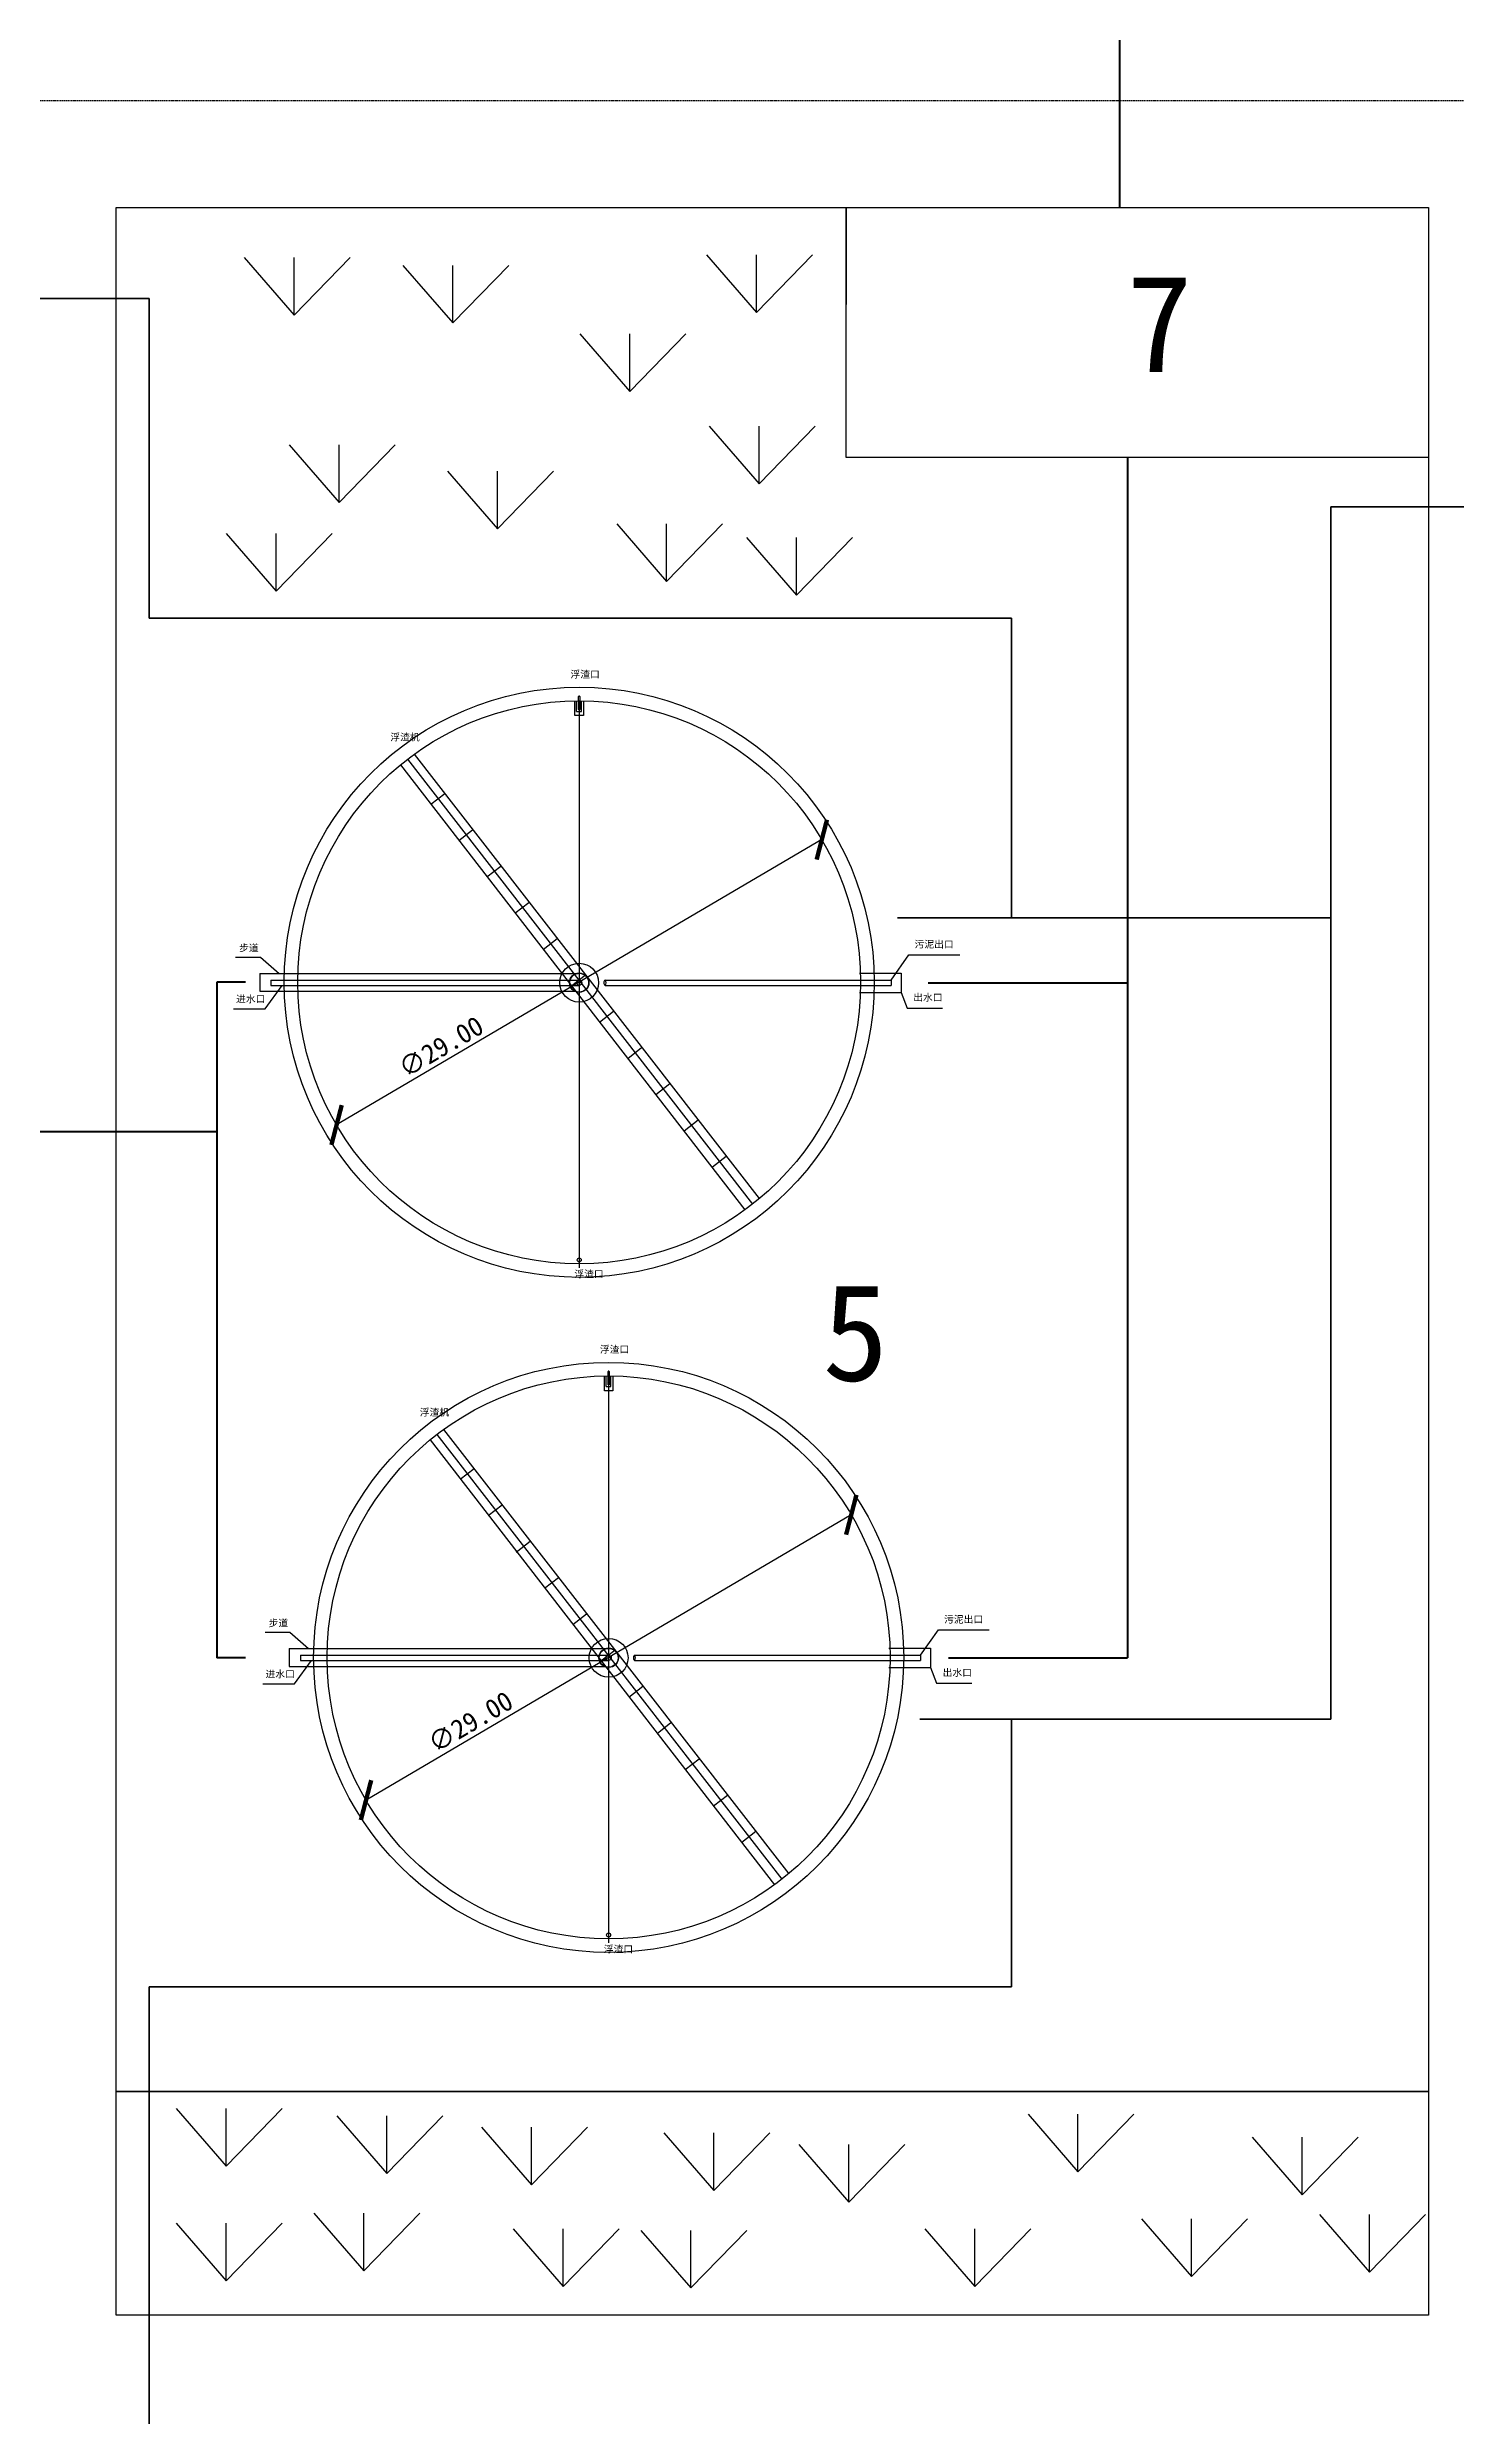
# Model space of a CAD drawing. Header units: inches. Extents: x -287940 to 417543, y -666909 to 91149.
# Drawn here: x -199 to 72408, y -572168 to -450116 of the extents above; entities that cross this region are included whole.
import ezdxf

# ---------------------------------------------------------------- set-up
doc = ezdxf.new("R2010")
doc.units = ezdxf.units.IN
doc.header["$MEASUREMENT"] = 0
doc.linetypes.add('HIDDENX2', pattern=[19.05, 12.7, -6.35])

# ---------------------------------------------------------------- blocks, each defined once
blk = doc.blocks.new('_ArchTick')
at = {"color": 0, "linetype": 'ByBlock', "const_width": 0.15}
blk.add_lwpolyline([(-0.5, -0.5), (0.5, 0.5)], dxfattribs=at)
blk = doc.blocks.new('沉淀池正确')
at = {"ltscale": 5}
for p, q in [((86304.82, 12605.82), (86304.82, 12606.55)), ((86305.26, 12605.82), (86304.82, 12605.82)), ((86304.91, 12606.03), (86304.91, 12606.56)), ((86304.91, 12606.03), (86305.16, 12606.03)), ((86305.16, 12606.03), (86305.16, 12606.56)), ((86305.26, 12606.55), (86305.26, 12605.82)), ((86295.84, 12603.29), (86313.58, 12580.36)), ((86296.19, 12603.57), (86313.97, 12580.65)), ((86296.54, 12603.83), (86314.32, 12580.94)), ((86297.39, 12601.26), (86298.11, 12601.81)), ((86298.84, 12599.39), (86299.55, 12599.94)), ((86300.28, 12597.51), (86301, 12598.07)), ((86301.73, 12595.64), (86302.45, 12596.2)), ((86287.34, 12593.38), (86288.62, 12593.38)), ((86288.62, 12593.38), (86289.58, 12592.54)), ((86303.19, 12593.77), (86303.9, 12594.33)), ((86321.11, 12592.19), (86322.03, 12593.5)), ((86322.03, 12593.5), (86324.65, 12593.5)), ((86288.58, 12592.54), (86304.99, 12592.54)), ((86288.58, 12592.54), (86288.58, 12591.62)), ((86289.16, 12592.19), (86305.04, 12592.19)), ((86289.16, 12592.19), (86289.16, 12591.92)), ((86304.64, 12591.9), (86305.36, 12592.46)), ((86306.37, 12592.19), (86319.52, 12592.19)), ((86319.48, 12592.55), (86321.63, 12592.55)), ((86319.52, 12592.19), (86321.11, 12592.19)), ((86321.11, 12592.19), (86321.11, 12591.92)), ((86321.63, 12592.55), (86321.63, 12591.56)), ((86288.58, 12591.62), (86304.83, 12591.62)), ((86288.86, 12590.72), (86289.73, 12591.92)), ((86289.16, 12591.92), (86305.04, 12591.92)), ((86306.37, 12591.92), (86319.52, 12591.92)), ((86319.48, 12591.56), (86321.63, 12591.56)), ((86319.52, 12591.92), (86321.11, 12591.92)), ((86321.63, 12591.56), (86321.94, 12590.75)), ((86287.23, 12590.72), (86288.86, 12590.72)), ((86306.08, 12590.03), (86306.81, 12590.6)), ((86321.94, 12590.75), (86323.76, 12590.75)), ((86307.54, 12588.16), (86308.25, 12588.72)), ((86308.99, 12586.3), (86309.71, 12586.86)), ((86310.45, 12584.43), (86311.17, 12584.99)), ((86311.91, 12582.57), (86312.62, 12583.13))]:
    blk.add_line(p, q, dxfattribs=at)
at = {"linetype": 'HIDDENX2', "ltscale": 5}
blk.add_line((86305.04, 12606.58), (86305.04, 12577.38), dxfattribs=at)
at = {"color": 7, "ltscale": 5}
blk.add_line((86317.54, 12599.43), (86292.54, 12584.73), dxfattribs=at)
at = {"ltscale": 5}
for points in [[(86305.01, 12606.13), (86305.01, 12606.81)], [(86305.07, 12606.81), (86305.07, 12606.81), (86305.07, 12606.13)]]:
    blk.add_lwpolyline(points, dxfattribs=at)
at = {"ltscale": 5, "const_width": 0.0000163}
for points in [[(86295.84, 12603.29), (86298.11, 12601.81), (86298.84, 12599.39), (86301, 12598.07), (86301.73, 12595.64), (86303.9, 12594.33), (86304.64, 12591.9), (86306.81, 12590.6), (86307.54, 12588.16)], [(86308.99, 12586.3), (86308.25, 12588.72), (86306.09, 12590.04), (86305.36, 12592.46), (86303.19, 12593.77), (86302.45, 12596.2), (86300.28, 12597.51), (86299.55, 12599.94), (86297.38, 12601.25), (86296.54, 12603.83)], [(86307.54, 12588.17), (86309.71, 12586.86), (86310.45, 12584.43)], [(86308.99, 12586.29), (86311.17, 12584.99), (86311.91, 12582.57), (86314.32, 12580.94)], [(86313.58, 12580.36), (86312.62, 12583.12), (86310.45, 12584.43)]]:
    blk.add_lwpolyline(points, dxfattribs=at)
at = {"color": 7, "ltscale": 5}
for centre, radius in [((86305.04, 12592.08), 15.2), ((86305.04, 12592.08), 14.5), ((86305.04, 12592.06), 1), ((86305.04, 12592.06), 0.5), ((86305.04, 12592.06), 0.486)]:
    blk.add_circle(centre, radius, dxfattribs=at)
at = {"ltscale": 5}
for centre, radius in [((86305.04, 12592.06), 0.135), ((86305.04, 12577.78), 0.102)]:
    blk.add_circle(centre, radius, dxfattribs=at)
for centre, radius, start, end in [((86305.04, 12606.79), 0.0344, 31.6518, 148.3482), ((86305.04, 12606.83), 0.0344, 211.6518, 328.3482), ((86305.04, 12606.11), 0.0344, 31.6518, 148.3482), ((86305.04, 12606.15), 0.0344, 211.6518, 328.3482), ((86306.49, 12592.06), 0.178, 130.596, 229.404), ((86306.23, 12592.06), 0.193, 315.4909, 44.5072)]:
    blk.add_arc(centre, radius, start, end, dxfattribs=at)
at = {"color": 7, "ltscale": 5, "xscale": 1.5, "yscale": 1.5, "zscale": 1.5}
for p, rotation in [((86317.54, 12599.43), 30.4544392275301), ((86292.54, 12584.73), 210.4544392275301)]:
    blk.add_blockref('_ArchTick', p, dxfattribs=dict(at, rotation=rotation))
at = {"ltscale": 5, "char_height": 0.36, "width": 1072.6039, "attachment_point": 1}
for s, insert in [('{\\fSimSun|b0|i0|c134|p2;浮渣口} ', (86304.59, 12608.13)), ('{\\fSimSun|b0|i0|c134|p2;浮渣机} ', (86295.31, 12604.89)), ('{\\fSimSun|b0|i0|c134|p2;步道}', (86287.52, 12594.03)), ('{\\fSimSun|b0|i0|c134|p2;污泥出口}', (86322.32, 12594.22)), ('{\\fSimSun|b0|i0|c134|p2;进水口} ', (86287.36, 12591.4)), ('{\\fSimSun|b0|i0|c134|p2;出水口}', (86322.25, 12591.48)), ('{\\fSimSun|b0|i0|c134|p2;浮渣口} ', (86304.79, 12577.23))]:
    blk.add_mtext(s, dxfattribs=dict(at, insert=insert))
at = {"color": 7, "ltscale": 5, "insert": (86297.92, 12588.76), "char_height": 1, "attachment_point": 5, "rotation": 30.4544}
blk.add_mtext('\\A1;∅29.00', dxfattribs=at)

msp = doc.modelspace()

# ---------------------------------------------------------------- linework, layer by layer
at = {"color": 5, "lineweight": 50, "ltscale": 5}
for p, q in [((55063.5, -458365.738), (55063.5, -334110.437)), ((55452.5, -471236.638), (55452.5, -533081.633)), ((8528.076, -498280.038), (8528.076, -533080.538)), ((10002.776, -498280.038), (8528.076, -498280.038)), ((45172.676, -498303.257), (55452.5, -498303.257)), ((-10988.518, -505963.255), (8536.135, -505963.255)), ((10002.776, -533080.538), (8528.076, -533080.538)), ((46237.076, -533081.633), (55452.5, -533081.633))]:
    msp.add_line(p, q, dxfattribs=at)
at = {"linetype": 'HIDDENX2', "ltscale": 5}
msp.add_line((139018.176, -452865.738), (-131081.7, -452865.738), dxfattribs=at)
at = {"color": 7, "ltscale": 5}
msp.add_line((40947.6, -458365.738), (40947.6, -463365.738), dxfattribs=at)
at = {"color": 3, "ltscale": 5}
for p, q in [((9945.3, -460935.85), (12520.6, -463905)), ((12520.6, -463905), (15405, -460935.85)), ((12520.6, -463905), (12520.6, -460935.85)), ((18110, -461343.65), (20685.3, -464312.8)), ((20685.3, -464312.8), (23569.7, -461343.65)), ((20685.3, -464312.8), (20685.3, -461343.65)), ((33759, -460799.95), (36334.3, -463769.1)), ((36334.3, -463769.1), (39218.7, -460799.95)), ((36334.3, -463769.1), (36334.3, -460799.95)), ((27227.3, -464877.65), (29802.6, -467846.8)), ((29802.6, -467846.8), (32687, -464877.65)), ((29802.6, -467846.8), (29802.6, -464877.65)), ((33895.1, -469635.05), (36470.4, -472604.2)), ((36470.4, -472604.2), (39354.8, -469635.05)), ((36470.4, -472604.2), (36470.4, -469635.05)), ((12258.6, -470586.55), (14833.9, -473555.7)), ((14833.9, -473555.7), (17718.3, -470586.55)), ((14833.9, -473555.7), (14833.9, -470586.55)), ((20423.3, -471945.75), (22998.6, -474914.9)), ((22998.6, -474914.9), (25883, -471945.75)), ((22998.6, -474914.9), (22998.6, -471945.75)), ((29132.4, -474664.25), (31707.7, -477633.4)), ((31707.7, -477633.4), (34592.1, -474664.25)), ((31707.7, -477633.4), (31707.7, -474664.25)), ((9013.6, -475151.45), (11588.9, -478120.6)), ((11588.9, -478120.6), (14473.3, -475151.45)), ((11588.9, -478120.6), (11588.9, -475151.45)), ((35823.1, -475366.55), (38398.4, -478335.7)), ((38398.4, -478335.7), (41282.8, -475366.55)), ((38398.4, -478335.7), (38398.4, -475366.55)), ((6431.2, -556297.025), (9006.5, -559266.175)), ((9006.5, -559266.175), (11890.9, -556297.025)), ((9006.5, -559266.175), (9006.5, -556297.025)), ((14709.7, -556666.125), (17285, -559635.275)), ((17285, -559635.275), (20169.4, -556666.125)), ((17285, -559635.275), (17285, -556666.125)), ((22175.2, -557256.825), (24750.5, -560225.975)), ((24750.5, -560225.975), (27634.9, -557256.825)), ((24750.5, -560225.975), (24750.5, -557256.825)), ((31562.4, -557552.125), (34137.7, -560521.275)), ((34137.7, -560521.275), (37022.1, -557552.125)), ((34137.7, -560521.275), (34137.7, -557552.125)), ((50325.234, -556591.042), (52900.534, -559560.192)), ((52900.534, -559560.192), (55784.934, -556591.042)), ((52900.534, -559560.192), (52900.534, -556591.042)), ((61867.8, -557773.625), (64443.1, -560742.775)), ((64443.1, -560742.775), (67327.5, -557773.625)), ((64443.1, -560742.775), (64443.1, -557773.625)), ((38510.5, -558142.825), (41085.8, -561111.975)), ((41085.8, -561111.975), (43970.2, -558142.825)), ((41085.8, -561111.975), (41085.8, -558142.825)), ((6431.2, -562203.525), (9006.5, -565172.675)), ((9006.5, -565172.675), (11890.9, -562203.525)), ((9006.5, -565172.675), (9006.5, -562203.525)), ((13527.1, -561686.725), (16102.4, -564655.875)), ((16102.4, -564655.875), (18986.8, -561686.725)), ((16102.4, -564655.875), (16102.4, -561686.725)), ((23801.3, -562498.925), (26376.6, -565468.075)), ((26376.6, -565468.075), (29261, -562498.925)), ((26376.6, -565468.075), (26376.6, -562498.925)), ((30379.8, -562572.725), (32955.1, -565541.875)), ((32955.1, -565541.875), (35839.5, -562572.725)), ((32955.1, -565541.875), (32955.1, -562572.725)), ((45015.1, -562498.925), (47590.4, -565468.075)), ((47590.4, -565468.075), (50474.8, -562498.925)), ((47590.4, -565468.075), (47590.4, -562498.925)), ((56176.3, -561982.025), (58751.6, -564951.175)), ((58751.6, -564951.175), (61636, -561982.025)), ((58751.6, -564951.175), (58751.6, -561982.025)), ((65341.8, -561760.525), (67917.1, -564729.675)), ((67917.1, -564729.675), (70801.5, -561760.525)), ((67917.1, -564729.675), (67917.1, -561760.525))]:
    msp.add_line(p, q, dxfattribs=at)
at = {"color": 3, "lineweight": 35, "ltscale": 5}
for p, q in [((-111792.7, -463050.5), (5042.6, -463050.5)), ((5042.6, -479514.638), (5042.6, -463050.5)), ((65923.6, -536236.9), (65923.6, -473783.8)), ((65923.6, -473783.8), (93069.6, -473783.8)), ((5042.6, -479514.638), (49469.3, -479514.638)), ((49469.3, -494950.609), (49469.3, -479514.638)), ((43598.8, -494950.609), (49469.3, -494950.609)), ((49469.3, -494950.609), (65923.6, -494950.609)), ((44746.476, -536236.9), (49469.3, -536236.9)), ((49469.3, -536236.9), (49469.3, -550026.238)), ((49469.3, -536236.9), (65923.6, -536236.9)), ((49469.3, -550026.238), (5042.6, -550026.238)), ((5042.6, -614388.306), (5042.6, -550026.238))]:
    msp.add_line(p, q, dxfattribs=at)
at = {"ltscale": 5}
for points in [[(3350.9, -458365.738), (70960.376, -458365.738), (70960.376, -555427.6), (3350.9, -555427.6)], [(70960.376, -471236.638), (40947.6, -471236.638), (40947.6, -458365.738), (70960.376, -458365.738)], [(3350.9, -555427.6), (70960.376, -555427.6), (70960.376, -566934.2), (3350.9, -566934.2)]]:
    msp.add_lwpolyline(points, close=True, dxfattribs=at)

# ---------------------------------------------------------------- block references
at = {"color": 7, "xscale": 1000, "yscale": 1000, "zscale": 1000}
for p in [(-86277839.013, -13090359.534), (-86276321.287, -13125137.91)]:
    msp.add_blockref('沉淀池正确', p, dxfattribs=at)

# ---------------------------------------------------------------- texts
at = {"color": 7, "ltscale": 5, "char_height": 5000, "width": 1824588.24947, "attachment_point": 1}
for s, insert in [('{\\fSimSun|b0|i0|c134|p2;7}', (55401.9, -461838.65)), ('{\\fSimSun|b0|i0|c134|p2;5}', (39729.7, -513805.838))]:
    msp.add_mtext(s, dxfattribs=dict(at, insert=insert))

doc.saveas('drawing.dxf')
